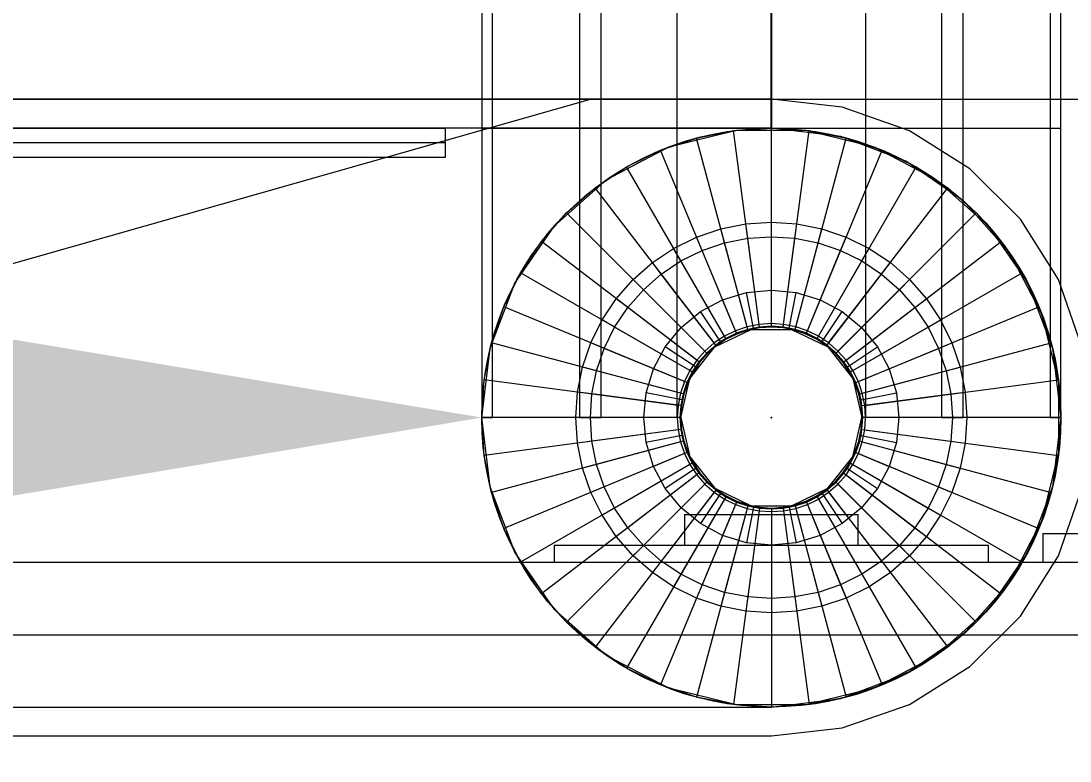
# Model space of a CAD drawing. Header units: millimetres. Extents: x -191664 to 191490, y -197311 to 10263.
# Drawn here: x 27420.9 to 27710.7, y 1087.1 to 1291.6 of the extents above; entities that cross this region are included whole.
import ezdxf

# ---------------------------------------------------------------- set-up
doc = ezdxf.new("R2010")
doc.units = ezdxf.units.MM
for name, color, linetype, lineweight in [('COTAS_P', 1, 'Continuous', 0), ('COTAS_R', 1, 'Continuous', 0), ('lateral_C05', 7, 'Continuous', 0), ('lateral_C05-C03', 7, 'Continuous', 0), ('TAMBORES_R', 3, 'Continuous', 0)]:
    doc.layers.add(name, color=color, linetype=linetype, lineweight=lineweight)
doc.dimstyles.new('PLANTA_100', dxfattribs={"dimtxt": 250, "dimasz": 150, "dimexe": 150, "dimexo": 80, "dimgap": 100, "dimtad": 1, "dimtih": 1, "dimtoh": 1, "dimdec": 1, "dimdsep": 46, "dimcen": 0.09, "dimclrd": 1, "dimclre": 1, "dimclrt": 1, "dimadec": 0, "dimazin": 0, "dimtfac": 1, "dimtdec": 4, "dimtofl": 0, "dimtmove": 0, "dimatfit": 3, "dimfxl": 1, "dimtolj": 1, "dimtzin": 0, "dimarcsym": 0})

# ---------------------------------------------------------------- blocks, each defined once
blk = doc.blocks.new('*D8')
at = {"layer": 'COTAS_P', "color": 1, "lineweight": -2, "transparency": 16777216}
for p, q in [((25128.19, 1262), (25128.19, 2132)), ((27628.19, 1262), (27628.19, 2132)), ((25278.19, 1982), (27478.19, 1982))]:
    blk.add_line(p, q, dxfattribs=at)
at = {"layer": 'COTAS_P', "color": 1, "transparency": 16777216}
for points in [[(25278.19, 2007), (25278.19, 1957), (25128.19, 1982)], [(27478.19, 2007), (27478.19, 1957), (27628.19, 1982)]]:
    blk.add_solid(points, dxfattribs=at)
at = {"layer": 'Defpoints', "color": 0, "transparency": 16777216}
for p in [(27628.19, 1982), (25128.19, 1182), (27628.19, 1182)]:
    blk.add_point(p, dxfattribs=at)
blk = doc.blocks.new('*D9')
at = {"layer": 'COTAS_P', "color": 1, "lineweight": -2, "transparency": 16777216}
for p, q in [((36895.57, 3577.04), (36661.27, 4414.9)), ((27369.68, 1660.84), (36557.21, 4230.05)), ((27419.12, 927.04), (27184.82, 1764.9))]:
    blk.add_line(p, q, dxfattribs=at)
at = {"layer": 'COTAS_P', "color": 1, "transparency": 16777216}
for points in [[(36550.48, 4254.12), (36563.94, 4205.97), (36701.67, 4270.44)], [(27362.94, 1684.92), (27376.41, 1636.76), (27225.22, 1620.44)]]:
    blk.add_solid(points, dxfattribs=at)
at = {"layer": 'Defpoints', "color": 0, "transparency": 16777216}
for p in [(36701.67, 4270.44), (36917.12, 3500), (27440.67, 850)]:
    blk.add_point(p, dxfattribs=at)
blk = doc.blocks.new('*D27')
at = {"layer": 'COTAS_R', "color": 1, "lineweight": -2, "transparency": 16777216}
for p, q in [((27248.19, 1182), (27398.19, 1182)), ((27628.1, 1182), (27628.28, 1182)), ((27628.19, 1181.91), (27628.19, 1182.09))]:
    blk.add_line(p, q, dxfattribs=at)
at = {"layer": 'COTAS_R', "color": 1, "transparency": 16777216}
blk.add_solid([(27398.19, 1207), (27398.19, 1157), (27548.19, 1182)], dxfattribs=at)
at = {"layer": 'Defpoints', "color": 0, "transparency": 16777216}
for p in [(27548.19, 1182), (27708.19, 1182)]:
    blk.add_point(p, dxfattribs=at)

msp = doc.modelspace()

# ---------------------------------------------------------------- linework, layer by layer
at = {"layer": 'lateral_C05', "color": 251, "true_color": 0x596770}
for p, q in [((27548.19, 1425), (27548.19, 1182)), ((27551.19, 1182), (27551.19, 1425)), ((27602.19, 1182), (27602.19, 1425)), ((27654.19, 1425), (27654.19, 1182)), ((27705.19, 1425), (27705.19, 1182)), ((27708.19, 1182), (27708.19, 1425)), ((27548.19, 1345), (27548.19, 1262)), ((27708.19, 1262), (27708.19, 1345)), ((27108.19, 1270), (28033.19, 1270)), ((27128.19, 1142), (27578.19, 1270)), ((27578.19, 1270), (27128.19, 1270)), ((27548.19, 1262), (27708.19, 1262)), ((27548.19, 1182), (27551.19, 1182)), ((27705.19, 1182), (27708.19, 1182)), ((27328.19, 1142), (27718.19, 1142)), ((27328.19, 1122), (27718.19, 1122))]:
    msp.add_line(p, q, dxfattribs=at)
at = {"layer": 'lateral_C05', "color": 253, "true_color": 0xabb4b8}
for p, q in [((27575.19, 1425), (27575.19, 1182)), ((27581.19, 1182), (27581.19, 1425)), ((27675.19, 1425), (27675.19, 1182)), ((27681.19, 1182), (27681.19, 1425)), ((25218.19, 1258), (27538.19, 1258)), ((27538.19, 1254), (27538.19, 1258)), ((25218.19, 1254), (27538.19, 1254)), ((27575.19, 1182), (27581.19, 1182)), ((27675.19, 1182), (27681.19, 1182))]:
    msp.add_line(p, q, dxfattribs=at)
at = {"layer": 'lateral_C05', "color": 117, "true_color": 0x376c5b}
for p, q in [((27628.19, 1270), (25128.19, 1270)), ((27647.77, 1267.79), (27628.19, 1270)), ((27666.37, 1261.29), (27647.77, 1267.79)), ((27628.19, 1262), (25128.19, 1262)), ((27647.33, 1259.68), (27628.19, 1262)), ((27683.05, 1250.8), (27666.37, 1261.29)), ((27665.36, 1252.84), (27647.33, 1259.68)), ((27681.24, 1241.88), (27665.36, 1252.84)), ((27696.99, 1236.87), (27683.05, 1250.8)), ((27694.03, 1227.45), (27681.24, 1241.88)), ((27707.47, 1220.18), (27696.99, 1236.87)), ((27702.99, 1210.37), (27694.03, 1227.45)), ((27713.98, 1201.58), (27707.47, 1220.18)), ((27707.6, 1191.64), (27702.99, 1210.37)), ((27707.6, 1172.36), (27707.6, 1191.64)), ((27702.99, 1153.63), (27707.6, 1172.36)), ((27707.47, 1143.82), (27713.98, 1162.42)), ((27694.03, 1136.55), (27702.99, 1153.63)), ((27696.99, 1127.13), (27707.47, 1143.82)), ((27681.24, 1122.12), (27694.03, 1136.55)), ((27683.05, 1113.2), (27696.99, 1127.13)), ((27665.36, 1111.16), (27681.24, 1122.12)), ((27666.37, 1102.71), (27683.05, 1113.2)), ((27647.33, 1104.32), (27665.36, 1111.16)), ((27628.19, 1102), (27647.33, 1104.32)), ((25128.19, 1102), (27628.19, 1102)), ((27647.77, 1096.21), (27666.37, 1102.71)), ((27628.19, 1094), (27647.77, 1096.21)), ((25128.19, 1094), (27628.19, 1094))]:
    msp.add_line(p, q, dxfattribs=at)
at = {"layer": 'lateral_C05', "color": 254, "true_color": 0xe8e8df}
for p in [(25218.19, 1262), (27538.19, 1258)]:
    msp.add_line(p, (27538.19, 1262), dxfattribs=at)
at = {"layer": 'lateral_C05', "color": 9, "true_color": 0xb9c3c2}
for p, q in [((27599.82, 1256.8), (27618.54, 1261.42)), ((27618.54, 1261.42), (27637.83, 1261.42)), ((27637.83, 1261.42), (27656.55, 1256.8)), ((27582.74, 1247.84), (27599.82, 1256.8)), ((27656.55, 1256.8), (27673.63, 1247.84)), ((27568.31, 1235.05), (27582.74, 1247.84)), ((27673.63, 1247.84), (27688.07, 1235.05)), ((27557.35, 1219.18), (27568.31, 1235.05)), ((27688.07, 1235.05), (27699.02, 1219.18)), ((27550.51, 1201.15), (27557.35, 1219.18)), ((27699.02, 1219.18), (27705.86, 1201.15)), ((27612.6, 1201.55), (27622.62, 1206.37)), ((27622.62, 1206.37), (27633.75, 1206.37)), ((27633.75, 1206.37), (27643.77, 1201.55)), ((27548.19, 1182), (27550.51, 1201.15)), ((27605.66, 1192.85), (27612.6, 1201.55)), ((27643.77, 1201.55), (27650.71, 1192.85)), ((27705.86, 1201.15), (27708.19, 1182)), ((27603.19, 1182), (27605.66, 1192.85)), ((27650.71, 1192.85), (27653.19, 1182)), ((27550.51, 1162.85), (27548.19, 1182)), ((27603.19, 1182), (27605.66, 1171.15)), ((27650.71, 1171.15), (27653.19, 1182)), ((27708.19, 1182), (27705.86, 1162.85)), ((27605.66, 1171.15), (27612.6, 1162.45)), ((27643.77, 1162.45), (27650.71, 1171.15)), ((27557.35, 1144.82), (27550.51, 1162.85)), ((27612.6, 1162.45), (27622.62, 1157.63)), ((27633.75, 1157.63), (27643.77, 1162.45)), ((27705.86, 1162.85), (27699.02, 1144.82)), ((27622.62, 1157.63), (27633.75, 1157.63)), ((27568.31, 1128.95), (27557.35, 1144.82)), ((27699.02, 1144.82), (27688.07, 1128.95)), ((27582.74, 1116.16), (27568.31, 1128.95)), ((27688.07, 1128.95), (27673.63, 1116.16)), ((27599.82, 1107.2), (27582.74, 1116.16)), ((27673.63, 1116.16), (27656.55, 1107.2)), ((27618.54, 1102.58), (27599.82, 1107.2)), ((27656.55, 1107.2), (27637.83, 1102.58)), ((27637.83, 1102.58), (27618.54, 1102.58))]:
    msp.add_line(p, q, dxfattribs=at)
at = {"layer": 'lateral_C05', "color": 253, "true_color": 0xa2a8aa}
for p, q in [((27607.48, 1259.27), (27617.74, 1261.32)), ((27617.74, 1261.32), (27628.19, 1262)), ((27624.79, 1207.78), (27617.74, 1261.32)), ((27628.19, 1208), (27628.19, 1262)), ((27628.19, 1262), (27638.63, 1261.32)), ((27631.58, 1207.78), (27638.63, 1261.32)), ((27638.63, 1261.32), (27648.89, 1259.27)), ((27597.57, 1255.91), (27607.48, 1259.27)), ((27621.46, 1207.11), (27607.48, 1259.27)), ((27634.92, 1207.11), (27648.89, 1259.27)), ((27648.89, 1259.27), (27658.8, 1255.91)), ((27588.19, 1251.28), (27597.57, 1255.91)), ((27618.24, 1206.02), (27597.57, 1255.91)), ((27638.14, 1206.02), (27658.8, 1255.91)), ((27658.8, 1255.91), (27668.19, 1251.28)), ((27579.49, 1245.47), (27588.19, 1251.28)), ((27615.19, 1204.52), (27588.19, 1251.28)), ((27641.19, 1204.52), (27668.19, 1251.28)), ((27668.19, 1251.28), (27676.89, 1245.47)), ((27571.62, 1238.57), (27579.49, 1245.47)), ((27612.36, 1202.63), (27579.49, 1245.47)), ((27644.01, 1202.63), (27676.89, 1245.47)), ((27676.89, 1245.47), (27684.76, 1238.57)), ((27564.72, 1230.7), (27571.62, 1238.57)), ((27609.8, 1200.38), (27571.62, 1238.57)), ((27646.57, 1200.38), (27684.76, 1238.57)), ((27684.76, 1238.57), (27691.65, 1230.7)), ((27614.21, 1234.16), (27621.14, 1235.54)), ((27621.14, 1235.54), (27628.19, 1236)), ((27621.66, 1231.57), (27621.14, 1235.54)), ((27628.19, 1232), (27628.19, 1236)), ((27628.19, 1236), (27635.23, 1235.54)), ((27634.71, 1231.57), (27635.23, 1235.54)), ((27635.23, 1235.54), (27642.16, 1234.16)), ((27601.19, 1228.77), (27607.52, 1231.89)), ((27607.52, 1231.89), (27614.21, 1234.16)), ((27609.05, 1228.19), (27607.52, 1231.89)), ((27615.25, 1230.3), (27614.21, 1234.16)), ((27621.66, 1231.57), (27628.19, 1232)), ((27628.19, 1207.25), (27628.19, 1232)), ((27628.19, 1232), (27634.71, 1231.57)), ((27641.13, 1230.3), (27642.16, 1234.16)), ((27642.16, 1234.16), (27648.85, 1231.89)), ((27647.32, 1228.19), (27648.85, 1231.89)), ((27648.85, 1231.89), (27655.19, 1228.77)), ((27558.9, 1222), (27564.72, 1230.7)), ((27607.56, 1197.83), (27564.72, 1230.7)), ((27595.31, 1224.84), (27601.19, 1228.77)), ((27603.19, 1225.3), (27601.19, 1228.77)), ((27609.05, 1228.19), (27615.25, 1230.3)), ((27615.25, 1230.3), (27621.66, 1231.57)), ((27621.65, 1206.39), (27615.25, 1230.3)), ((27624.89, 1207.03), (27621.66, 1231.57)), ((27631.48, 1207.03), (27634.71, 1231.57)), ((27634.71, 1231.57), (27641.13, 1230.3)), ((27634.72, 1206.39), (27641.13, 1230.3)), ((27641.13, 1230.3), (27647.32, 1228.19)), ((27648.81, 1197.83), (27691.65, 1230.7)), ((27653.19, 1225.3), (27655.19, 1228.77)), ((27655.19, 1228.77), (27661.06, 1224.84)), ((27691.65, 1230.7), (27697.47, 1222)), ((27603.19, 1225.3), (27609.05, 1228.19)), ((27618.52, 1205.33), (27609.05, 1228.19)), ((27637.85, 1205.33), (27647.32, 1228.19)), ((27647.32, 1228.19), (27653.19, 1225.3)), ((27590, 1220.18), (27595.31, 1224.84)), ((27597.75, 1221.67), (27595.31, 1224.84)), ((27597.75, 1221.67), (27603.19, 1225.3)), ((27615.56, 1203.87), (27603.19, 1225.3)), ((27640.81, 1203.87), (27653.19, 1225.3)), ((27653.19, 1225.3), (27658.62, 1221.67)), ((27658.62, 1221.67), (27661.06, 1224.84)), ((27661.06, 1224.84), (27666.37, 1220.18)), ((27554.28, 1212.61), (27558.9, 1222)), ((27605.67, 1195), (27558.9, 1222)), ((27585.35, 1214.87), (27590, 1220.18)), ((27592.83, 1217.36), (27590, 1220.18)), ((27592.83, 1217.36), (27597.75, 1221.67)), ((27612.82, 1202.03), (27597.75, 1221.67)), ((27643.56, 1202.03), (27658.62, 1221.67)), ((27650.7, 1195), (27697.47, 1222)), ((27658.62, 1221.67), (27663.54, 1217.36)), ((27663.54, 1217.36), (27666.37, 1220.18)), ((27666.37, 1220.18), (27671.03, 1214.87)), ((27697.47, 1222), (27702.1, 1212.61)), ((27588.52, 1212.44), (27592.83, 1217.36)), ((27610.33, 1199.85), (27592.83, 1217.36)), ((27646.04, 1199.85), (27663.54, 1217.36)), ((27663.54, 1217.36), (27667.85, 1212.44)), ((27581.42, 1209), (27585.35, 1214.87)), ((27588.52, 1212.44), (27585.35, 1214.87)), ((27667.85, 1212.44), (27671.03, 1214.87)), ((27671.03, 1214.87), (27674.95, 1209)), ((27550.91, 1202.71), (27554.28, 1212.61)), ((27604.17, 1191.95), (27554.28, 1212.61)), ((27584.89, 1207), (27588.52, 1212.44)), ((27608.15, 1197.37), (27588.52, 1212.44)), ((27648.22, 1197.37), (27667.85, 1212.44)), ((27652.21, 1191.95), (27702.1, 1212.61)), ((27667.85, 1212.44), (27671.49, 1207)), ((27702.1, 1212.61), (27705.46, 1202.71)), ((27578.3, 1202.66), (27581.42, 1209)), ((27584.89, 1207), (27581.42, 1209)), ((27671.49, 1207), (27674.95, 1209)), ((27674.95, 1209), (27678.08, 1202.66)), ((27581.99, 1201.13), (27584.89, 1207)), ((27606.32, 1194.62), (27584.89, 1207)), ((27618.24, 1206.02), (27615.19, 1204.52)), ((27621.46, 1207.11), (27618.24, 1206.02)), ((27621.65, 1206.39), (27618.52, 1205.33)), ((27624.79, 1207.78), (27621.46, 1207.11)), ((27624.89, 1207.03), (27621.65, 1206.39)), ((27628.19, 1208), (27624.79, 1207.78)), ((27628.19, 1207.25), (27624.89, 1207.03)), ((27631.58, 1207.78), (27628.19, 1208)), ((27631.48, 1207.03), (27628.19, 1207.25)), ((27634.72, 1206.39), (27631.48, 1207.03)), ((27634.92, 1207.11), (27631.58, 1207.78)), ((27637.85, 1205.33), (27634.72, 1206.39)), ((27638.14, 1206.02), (27634.92, 1207.11)), ((27641.19, 1204.52), (27638.14, 1206.02)), ((27650.05, 1194.62), (27671.49, 1207)), ((27671.49, 1207), (27674.38, 1201.13)), ((27548.87, 1192.44), (27550.91, 1202.71)), ((27603.07, 1188.73), (27550.91, 1202.71)), ((27615.19, 1204.52), (27612.36, 1202.63)), ((27615.56, 1203.87), (27612.82, 1202.03)), ((27618.52, 1205.33), (27615.56, 1203.87)), ((27640.81, 1203.87), (27637.85, 1205.33)), ((27643.56, 1202.03), (27640.81, 1203.87)), ((27644.01, 1202.63), (27641.19, 1204.52)), ((27653.3, 1188.73), (27705.46, 1202.71)), ((27705.46, 1202.71), (27707.5, 1192.44)), ((27576.03, 1195.98), (27578.3, 1202.66)), ((27581.99, 1201.13), (27578.3, 1202.66)), ((27579.89, 1194.94), (27581.99, 1201.13)), ((27604.86, 1191.66), (27581.99, 1201.13)), ((27609.8, 1200.38), (27607.56, 1197.83)), ((27610.33, 1199.85), (27608.15, 1197.37)), ((27612.36, 1202.63), (27609.8, 1200.38)), ((27612.82, 1202.03), (27610.33, 1199.85)), ((27646.04, 1199.85), (27643.56, 1202.03)), ((27646.57, 1200.38), (27644.01, 1202.63)), ((27648.22, 1197.37), (27646.04, 1199.85)), ((27648.81, 1197.83), (27646.57, 1200.38)), ((27651.51, 1191.66), (27674.38, 1201.13)), ((27674.38, 1201.13), (27678.08, 1202.66)), ((27674.38, 1201.13), (27676.48, 1194.94)), ((27678.08, 1202.66), (27680.35, 1195.98)), ((27607.56, 1197.83), (27605.67, 1195)), ((27608.15, 1197.37), (27606.32, 1194.62)), ((27650.05, 1194.62), (27648.22, 1197.37)), ((27650.7, 1195), (27648.81, 1197.83)), ((27574.65, 1189.05), (27576.03, 1195.98)), ((27579.89, 1194.94), (27576.03, 1195.98)), ((27578.61, 1188.53), (27579.89, 1194.94)), ((27603.8, 1188.54), (27579.89, 1194.94)), ((27605.67, 1195), (27604.17, 1191.95)), ((27606.32, 1194.62), (27604.86, 1191.66)), ((27651.51, 1191.66), (27650.05, 1194.62)), ((27652.21, 1191.95), (27650.7, 1195)), ((27652.58, 1188.54), (27676.48, 1194.94)), ((27676.48, 1194.94), (27680.35, 1195.98)), ((27676.48, 1194.94), (27677.76, 1188.53)), ((27680.35, 1195.98), (27681.72, 1189.05)), ((27548.19, 1182), (27548.87, 1192.44)), ((27602.41, 1185.39), (27548.87, 1192.44)), ((27604.17, 1191.95), (27603.07, 1188.73)), ((27604.86, 1191.66), (27603.8, 1188.54)), ((27652.58, 1188.54), (27651.51, 1191.66)), ((27653.3, 1188.73), (27652.21, 1191.95)), ((27653.96, 1185.39), (27707.5, 1192.44)), ((27707.5, 1192.44), (27708.19, 1182)), ((27574.19, 1182), (27574.65, 1189.05)), ((27578.61, 1188.53), (27574.65, 1189.05)), ((27578.19, 1182), (27578.61, 1188.53)), ((27603.15, 1185.3), (27578.61, 1188.53)), ((27603.07, 1188.73), (27602.41, 1185.39)), ((27603.8, 1188.54), (27603.15, 1185.3)), ((27653.22, 1185.3), (27652.58, 1188.54)), ((27653.22, 1185.3), (27677.76, 1188.53)), ((27653.96, 1185.39), (27653.3, 1188.73)), ((27677.76, 1188.53), (27681.72, 1189.05)), ((27677.76, 1188.53), (27678.19, 1182)), ((27681.72, 1189.05), (27682.19, 1182)), ((27602.41, 1185.39), (27602.19, 1182)), ((27603.15, 1185.3), (27602.94, 1182)), ((27653.44, 1182), (27653.22, 1185.3)), ((27654.19, 1182), (27653.96, 1185.39)), ((27602.19, 1182), (27548.19, 1182)), ((27548.87, 1171.56), (27548.19, 1182)), ((27578.19, 1182), (27574.19, 1182)), ((27574.65, 1174.95), (27574.19, 1182)), ((27602.94, 1182), (27578.19, 1182)), ((27578.61, 1175.47), (27578.19, 1182)), ((27602.19, 1182), (27602.41, 1178.61)), ((27602.94, 1182), (27603.15, 1178.7)), ((27653.22, 1178.7), (27653.44, 1182)), ((27678.19, 1182), (27653.44, 1182)), ((27653.96, 1178.61), (27654.19, 1182)), ((27708.19, 1182), (27654.19, 1182)), ((27678.19, 1182), (27677.76, 1175.47)), ((27682.19, 1182), (27678.19, 1182)), ((27682.19, 1182), (27681.72, 1174.95)), ((27708.19, 1182), (27707.5, 1171.56)), ((27602.41, 1178.61), (27548.87, 1171.56)), ((27603.15, 1178.7), (27578.61, 1175.47)), ((27602.41, 1178.61), (27603.07, 1175.27)), ((27603.15, 1178.7), (27603.8, 1175.46)), ((27652.58, 1175.46), (27653.22, 1178.7)), ((27653.22, 1178.7), (27677.76, 1175.47)), ((27653.3, 1175.27), (27653.96, 1178.61)), ((27653.96, 1178.61), (27707.5, 1171.56)), ((27603.07, 1175.27), (27550.91, 1161.29)), ((27578.61, 1175.47), (27574.65, 1174.95)), ((27576.03, 1168.02), (27574.65, 1174.95)), ((27579.89, 1169.06), (27578.61, 1175.47)), ((27603.8, 1175.46), (27579.89, 1169.06)), ((27603.07, 1175.27), (27604.17, 1172.05)), ((27603.8, 1175.46), (27604.86, 1172.34)), ((27651.51, 1172.34), (27652.58, 1175.46)), ((27652.21, 1172.05), (27653.3, 1175.27)), ((27652.58, 1175.46), (27676.48, 1169.06)), ((27653.3, 1175.27), (27705.46, 1161.29)), ((27677.76, 1175.47), (27676.48, 1169.06)), ((27677.76, 1175.47), (27681.72, 1174.95)), ((27681.72, 1174.95), (27680.35, 1168.02)), ((27550.91, 1161.29), (27548.87, 1171.56)), ((27604.17, 1172.05), (27554.28, 1151.39)), ((27604.86, 1172.34), (27581.99, 1162.87)), ((27604.17, 1172.05), (27605.67, 1169)), ((27604.86, 1172.34), (27606.32, 1169.38)), ((27650.05, 1169.38), (27651.51, 1172.34)), ((27650.7, 1169), (27652.21, 1172.05)), ((27651.51, 1172.34), (27674.38, 1162.87)), ((27652.21, 1172.05), (27702.1, 1151.39)), ((27707.5, 1171.56), (27705.46, 1161.29)), ((27605.67, 1169), (27558.9, 1142)), ((27579.89, 1169.06), (27576.03, 1168.02)), ((27578.3, 1161.34), (27576.03, 1168.02)), ((27581.99, 1162.87), (27579.89, 1169.06)), ((27606.32, 1169.38), (27584.89, 1157)), ((27605.67, 1169), (27607.56, 1166.17)), ((27606.32, 1169.38), (27608.15, 1166.63)), ((27648.22, 1166.63), (27650.05, 1169.38)), ((27648.81, 1166.17), (27650.7, 1169)), ((27650.05, 1169.38), (27671.49, 1157)), ((27650.7, 1169), (27697.47, 1142)), ((27676.48, 1169.06), (27674.38, 1162.87)), ((27676.48, 1169.06), (27680.35, 1168.02)), ((27680.35, 1168.02), (27678.08, 1161.34)), ((27607.56, 1166.17), (27564.72, 1133.3)), ((27608.15, 1166.63), (27588.52, 1151.56)), ((27607.56, 1166.17), (27609.8, 1163.62)), ((27608.15, 1166.63), (27610.33, 1164.15)), ((27646.04, 1164.15), (27648.22, 1166.63)), ((27646.57, 1163.62), (27648.81, 1166.17)), ((27648.22, 1166.63), (27667.85, 1151.56)), ((27648.81, 1166.17), (27691.65, 1133.3)), ((27609.8, 1163.62), (27571.62, 1125.43)), ((27581.99, 1162.87), (27578.3, 1161.34)), ((27584.89, 1157), (27581.99, 1162.87)), ((27610.33, 1164.15), (27592.83, 1146.64)), ((27609.8, 1163.62), (27612.36, 1161.37)), ((27610.33, 1164.15), (27612.82, 1161.97)), ((27643.56, 1161.97), (27646.04, 1164.15)), ((27644.01, 1161.37), (27646.57, 1163.62)), ((27646.04, 1164.15), (27663.54, 1146.64)), ((27646.57, 1163.62), (27684.76, 1125.43)), ((27674.38, 1162.87), (27671.49, 1157)), ((27674.38, 1162.87), (27678.08, 1161.34)), ((27554.28, 1151.39), (27550.91, 1161.29)), ((27581.42, 1155), (27578.3, 1161.34)), ((27612.36, 1161.37), (27579.49, 1118.53)), ((27615.19, 1159.48), (27588.19, 1112.72)), ((27612.82, 1161.97), (27597.75, 1142.33)), ((27615.56, 1160.13), (27603.19, 1138.7)), ((27612.36, 1161.37), (27615.19, 1159.48)), ((27612.82, 1161.97), (27615.56, 1160.13)), ((27615.19, 1159.48), (27618.24, 1157.98)), ((27615.56, 1160.13), (27618.52, 1158.67)), ((27637.85, 1158.67), (27640.81, 1160.13)), ((27638.14, 1157.98), (27641.19, 1159.48)), ((27640.81, 1160.13), (27643.56, 1161.97)), ((27640.81, 1160.13), (27653.19, 1138.7)), ((27641.19, 1159.48), (27644.01, 1161.37)), ((27641.19, 1159.48), (27668.19, 1112.72)), ((27643.56, 1161.97), (27658.62, 1142.33)), ((27644.01, 1161.37), (27676.89, 1118.53)), ((27678.08, 1161.34), (27674.95, 1155)), ((27705.46, 1161.29), (27702.1, 1151.39)), ((27584.89, 1157), (27581.42, 1155)), ((27588.52, 1151.56), (27584.89, 1157)), ((27618.24, 1157.98), (27597.57, 1108.09)), ((27621.46, 1156.89), (27607.48, 1104.73)), ((27618.52, 1158.67), (27609.05, 1135.81)), ((27621.65, 1157.61), (27615.25, 1133.7)), ((27618.24, 1157.98), (27621.46, 1156.89)), ((27618.52, 1158.67), (27621.65, 1157.61)), ((27621.46, 1156.89), (27624.79, 1156.22)), ((27621.65, 1157.61), (27624.89, 1156.97)), ((27624.89, 1156.97), (27621.66, 1132.43)), ((27624.89, 1156.97), (27628.19, 1156.75)), ((27628.19, 1156.75), (27631.48, 1156.97)), ((27628.19, 1156.75), (27628.19, 1132)), ((27631.48, 1156.97), (27634.72, 1157.61)), ((27631.48, 1156.97), (27634.71, 1132.43)), ((27631.58, 1156.22), (27634.92, 1156.89)), ((27634.72, 1157.61), (27637.85, 1158.67)), ((27634.72, 1157.61), (27641.13, 1133.7)), ((27634.92, 1156.89), (27638.14, 1157.98)), ((27634.92, 1156.89), (27648.89, 1104.73)), ((27637.85, 1158.67), (27647.32, 1135.81)), ((27638.14, 1157.98), (27658.8, 1108.09)), ((27671.49, 1157), (27667.85, 1151.56)), ((27671.49, 1157), (27674.95, 1155)), ((27585.35, 1149.13), (27581.42, 1155)), ((27624.79, 1156.22), (27617.74, 1102.68)), ((27624.79, 1156.22), (27628.19, 1156)), ((27628.19, 1156), (27631.58, 1156.22)), ((27628.19, 1156), (27628.19, 1102)), ((27631.58, 1156.22), (27638.63, 1102.68)), ((27674.95, 1155), (27671.03, 1149.13)), ((27558.9, 1142), (27554.28, 1151.39)), ((27588.52, 1151.56), (27585.35, 1149.13)), ((27592.83, 1146.64), (27588.52, 1151.56)), ((27667.85, 1151.56), (27663.54, 1146.64)), ((27667.85, 1151.56), (27671.03, 1149.13)), ((27702.1, 1151.39), (27697.47, 1142)), ((27590, 1143.82), (27585.35, 1149.13)), ((27671.03, 1149.13), (27666.37, 1143.82)), ((27592.83, 1146.64), (27590, 1143.82)), ((27597.75, 1142.33), (27592.83, 1146.64)), ((27663.54, 1146.64), (27658.62, 1142.33)), ((27663.54, 1146.64), (27666.37, 1143.82)), ((27564.72, 1133.3), (27558.9, 1142)), ((27595.31, 1139.16), (27590, 1143.82)), ((27597.75, 1142.33), (27595.31, 1139.16)), ((27603.19, 1138.7), (27597.75, 1142.33)), ((27658.62, 1142.33), (27653.19, 1138.7)), ((27658.62, 1142.33), (27661.06, 1139.16)), ((27666.37, 1143.82), (27661.06, 1139.16)), ((27697.47, 1142), (27691.65, 1133.3)), ((27601.19, 1135.23), (27595.31, 1139.16)), ((27661.06, 1139.16), (27655.19, 1135.23)), ((27603.19, 1138.7), (27601.19, 1135.23)), ((27609.05, 1135.81), (27603.19, 1138.7)), ((27653.19, 1138.7), (27647.32, 1135.81)), ((27653.19, 1138.7), (27655.19, 1135.23)), ((27571.62, 1125.43), (27564.72, 1133.3)), ((27607.52, 1132.11), (27601.19, 1135.23)), ((27609.05, 1135.81), (27607.52, 1132.11)), ((27615.25, 1133.7), (27609.05, 1135.81)), ((27615.25, 1133.7), (27614.21, 1129.84)), ((27621.66, 1132.43), (27615.25, 1133.7)), ((27641.13, 1133.7), (27634.71, 1132.43)), ((27647.32, 1135.81), (27641.13, 1133.7)), ((27641.13, 1133.7), (27642.16, 1129.84)), ((27647.32, 1135.81), (27648.85, 1132.11)), ((27655.19, 1135.23), (27648.85, 1132.11)), ((27691.65, 1133.3), (27684.76, 1125.43)), ((27614.21, 1129.84), (27607.52, 1132.11)), ((27621.66, 1132.43), (27621.14, 1128.46)), ((27628.19, 1132), (27621.66, 1132.43)), ((27634.71, 1132.43), (27628.19, 1132)), ((27628.19, 1132), (27628.19, 1128)), ((27634.71, 1132.43), (27635.23, 1128.46)), ((27648.85, 1132.11), (27642.16, 1129.84)), ((27621.14, 1128.46), (27614.21, 1129.84)), ((27628.19, 1128), (27621.14, 1128.46)), ((27635.23, 1128.46), (27628.19, 1128)), ((27642.16, 1129.84), (27635.23, 1128.46)), ((27579.49, 1118.53), (27571.62, 1125.43)), ((27684.76, 1125.43), (27676.89, 1118.53)), ((27588.19, 1112.72), (27579.49, 1118.53)), ((27676.89, 1118.53), (27668.19, 1112.72)), ((27597.57, 1108.09), (27588.19, 1112.72)), ((27668.19, 1112.72), (27658.8, 1108.09)), ((27607.48, 1104.73), (27597.57, 1108.09)), ((27658.8, 1108.09), (27648.89, 1104.73)), ((27617.74, 1102.68), (27607.48, 1104.73)), ((27648.89, 1104.73), (27638.63, 1102.68)), ((27628.19, 1102), (27617.74, 1102.68)), ((27638.63, 1102.68), (27628.19, 1102))]:
    msp.add_line(p, q, dxfattribs=at)
at = {"layer": 'lateral_C05', "color": 125, "true_color": 0x608c85}
for p, q in [((27621.31, 1216.57), (27628.19, 1217.25)), ((27628.19, 1207.25), (27628.19, 1217.25)), ((27628.19, 1217.25), (27635.06, 1216.57)), ((27608.6, 1211.31), (27614.7, 1214.57)), ((27614.7, 1214.57), (27621.31, 1216.57)), ((27618.52, 1205.33), (27614.7, 1214.57)), ((27623.26, 1206.76), (27621.31, 1216.57)), ((27633.11, 1206.76), (27635.06, 1216.57)), ((27635.06, 1216.57), (27641.68, 1214.57)), ((27637.85, 1205.33), (27641.68, 1214.57)), ((27641.68, 1214.57), (27647.77, 1211.31)), ((27603.26, 1206.93), (27608.6, 1211.31)), ((27614.16, 1202.99), (27608.6, 1211.31)), ((27642.21, 1202.99), (27647.77, 1211.31)), ((27647.77, 1211.31), (27653.11, 1206.93)), ((27598.88, 1201.58), (27603.26, 1206.93)), ((27610.33, 1199.85), (27603.26, 1206.93)), ((27623.26, 1206.76), (27618.52, 1205.33)), ((27628.19, 1207.25), (27623.26, 1206.76)), ((27633.11, 1206.76), (27628.19, 1207.25)), ((27637.85, 1205.33), (27633.11, 1206.76)), ((27646.04, 1199.85), (27653.11, 1206.93)), ((27653.11, 1206.93), (27657.5, 1201.58)), ((27614.16, 1202.99), (27610.33, 1199.85)), ((27618.52, 1205.33), (27614.16, 1202.99)), ((27642.21, 1202.99), (27637.85, 1205.33)), ((27646.04, 1199.85), (27642.21, 1202.99)), ((27595.62, 1195.49), (27598.88, 1201.58)), ((27607.19, 1196.03), (27598.88, 1201.58)), ((27610.33, 1199.85), (27607.19, 1196.03)), ((27649.18, 1196.03), (27646.04, 1199.85)), ((27649.18, 1196.03), (27657.5, 1201.58)), ((27657.5, 1201.58), (27660.75, 1195.49)), ((27593.61, 1188.88), (27595.62, 1195.49)), ((27604.86, 1191.66), (27595.62, 1195.49)), ((27607.19, 1196.03), (27604.86, 1191.66)), ((27651.51, 1191.66), (27649.18, 1196.03)), ((27651.51, 1191.66), (27660.75, 1195.49)), ((27660.75, 1195.49), (27662.76, 1188.88)), ((27604.86, 1191.66), (27603.42, 1186.93)), ((27652.95, 1186.93), (27651.51, 1191.66)), ((27592.94, 1182), (27593.61, 1188.88)), ((27603.42, 1186.93), (27593.61, 1188.88)), ((27652.95, 1186.93), (27662.76, 1188.88)), ((27662.76, 1188.88), (27663.44, 1182)), ((27603.42, 1186.93), (27602.94, 1182)), ((27653.44, 1182), (27652.95, 1186.93)), ((27602.94, 1182), (27592.94, 1182)), ((27593.61, 1175.12), (27592.94, 1182)), ((27602.94, 1182), (27603.42, 1177.07)), ((27652.95, 1177.07), (27653.44, 1182)), ((27663.44, 1182), (27653.44, 1182)), ((27663.44, 1182), (27662.76, 1175.12)), ((27603.42, 1177.07), (27593.61, 1175.12)), ((27603.42, 1177.07), (27604.86, 1172.34)), ((27651.51, 1172.34), (27652.95, 1177.07)), ((27652.95, 1177.07), (27662.76, 1175.12)), ((27595.62, 1168.51), (27593.61, 1175.12)), ((27662.76, 1175.12), (27660.75, 1168.51)), ((27604.86, 1172.34), (27595.62, 1168.51)), ((27604.86, 1172.34), (27607.19, 1167.97)), ((27649.18, 1167.97), (27651.51, 1172.34)), ((27651.51, 1172.34), (27660.75, 1168.51)), ((27598.88, 1162.42), (27595.62, 1168.51)), ((27607.19, 1167.97), (27598.88, 1162.42)), ((27607.19, 1167.97), (27610.33, 1164.15)), ((27646.04, 1164.15), (27649.18, 1167.97)), ((27649.18, 1167.97), (27657.5, 1162.42)), ((27660.75, 1168.51), (27657.5, 1162.42)), ((27603.26, 1157.07), (27598.88, 1162.42)), ((27610.33, 1164.15), (27603.26, 1157.07)), ((27610.33, 1164.15), (27614.16, 1161.01)), ((27642.21, 1161.01), (27646.04, 1164.15)), ((27646.04, 1164.15), (27653.11, 1157.07)), ((27657.5, 1162.42), (27653.11, 1157.07)), ((27614.16, 1161.01), (27608.6, 1152.69)), ((27614.16, 1161.01), (27618.52, 1158.67)), ((27637.85, 1158.67), (27642.21, 1161.01)), ((27642.21, 1161.01), (27647.77, 1152.69)), ((27608.6, 1152.69), (27603.26, 1157.07)), ((27618.52, 1158.67), (27614.7, 1149.43)), ((27618.52, 1158.67), (27623.26, 1157.24)), ((27623.26, 1157.24), (27621.31, 1147.43)), ((27623.26, 1157.24), (27628.19, 1156.75)), ((27628.19, 1156.75), (27633.11, 1157.24)), ((27628.19, 1156.75), (27628.19, 1146.75)), ((27633.11, 1157.24), (27637.85, 1158.67)), ((27633.11, 1157.24), (27635.06, 1147.43)), ((27637.85, 1158.67), (27641.68, 1149.43)), ((27653.11, 1157.07), (27647.77, 1152.69)), ((27614.7, 1149.43), (27608.6, 1152.69)), ((27647.77, 1152.69), (27641.68, 1149.43)), ((27621.31, 1147.43), (27614.7, 1149.43)), ((27641.68, 1149.43), (27635.06, 1147.43)), ((27628.19, 1146.75), (27621.31, 1147.43)), ((27635.06, 1147.43), (27628.19, 1146.75))]:
    msp.add_line(p, q, dxfattribs=at)
at = {"layer": 'lateral_C05', "color": 253, "true_color": 0xaab3b8}
for p, q in [((27621.72, 1206.15), (27618.62, 1205.1)), ((27624.92, 1206.79), (27621.72, 1206.15)), ((27628.19, 1207), (27624.92, 1206.79)), ((27631.45, 1206.79), (27628.19, 1207)), ((27634.66, 1206.15), (27631.45, 1206.79)), ((27637.75, 1205.1), (27634.66, 1206.15)), ((27615.69, 1203.65), (27612.97, 1201.83)), ((27618.62, 1205.1), (27615.69, 1203.65)), ((27640.69, 1203.65), (27637.75, 1205.1)), ((27643.41, 1201.83), (27640.69, 1203.65)), ((27612.97, 1201.83), (27610.51, 1199.68)), ((27645.86, 1199.68), (27643.41, 1201.83)), ((27608.35, 1197.22), (27606.54, 1194.5)), ((27610.51, 1199.68), (27608.35, 1197.22)), ((27648.02, 1197.22), (27645.86, 1199.68)), ((27649.84, 1194.5), (27648.02, 1197.22)), ((27606.54, 1194.5), (27605.09, 1191.57)), ((27651.28, 1191.57), (27649.84, 1194.5)), ((27605.09, 1191.57), (27604.04, 1188.47)), ((27652.33, 1188.47), (27651.28, 1191.57)), ((27604.04, 1188.47), (27603.4, 1185.26)), ((27652.97, 1185.26), (27652.33, 1188.47)), ((27603.4, 1185.26), (27603.19, 1182)), ((27653.19, 1182), (27652.97, 1185.26)), ((27603.19, 1182), (27603.4, 1178.74)), ((27652.97, 1178.74), (27653.19, 1182)), ((27603.4, 1178.74), (27604.04, 1175.53)), ((27652.33, 1175.53), (27652.97, 1178.74)), ((27604.04, 1175.53), (27605.09, 1172.43)), ((27651.28, 1172.43), (27652.33, 1175.53)), ((27605.09, 1172.43), (27606.54, 1169.5)), ((27649.84, 1169.5), (27651.28, 1172.43)), ((27606.54, 1169.5), (27608.35, 1166.78)), ((27648.02, 1166.78), (27649.84, 1169.5)), ((27608.35, 1166.78), (27610.51, 1164.32)), ((27645.86, 1164.32), (27648.02, 1166.78)), ((27610.51, 1164.32), (27612.97, 1162.17)), ((27612.97, 1162.17), (27615.69, 1160.35)), ((27640.69, 1160.35), (27643.41, 1162.17)), ((27643.41, 1162.17), (27645.86, 1164.32)), ((27615.69, 1160.35), (27618.62, 1158.9)), ((27637.75, 1158.9), (27640.69, 1160.35)), ((27618.62, 1158.9), (27621.72, 1157.85)), ((27621.72, 1157.85), (27624.92, 1157.21)), ((27624.92, 1157.21), (27628.19, 1157)), ((27628.19, 1157), (27631.45, 1157.21)), ((27631.45, 1157.21), (27634.66, 1157.85)), ((27634.66, 1157.85), (27637.75, 1158.9))]:
    msp.add_line(p, q, dxfattribs=at)
at = {"layer": 'lateral_C05', "color": 251, "true_color": 0x5c6a72}
for p, q in [((27604.19, 1155.25), (27652.19, 1155.25)), ((27604.19, 1155.25), (27604.19, 1146.75)), ((27652.19, 1146.75), (27652.19, 1155.25)), ((27568.19, 1146.75), (27688.19, 1146.75)), ((27568.19, 1146.75), (27568.19, 1142)), ((27604.19, 1146.75), (27652.19, 1146.75)), ((27688.19, 1142), (27688.19, 1146.75)), ((27568.19, 1142), (27688.19, 1142))]:
    msp.add_line(p, q, dxfattribs=at)
at = {"layer": 'lateral_C05-C03', "color": 8, "true_color": 0x64727b}
for p, q in [((27703.19, 1150), (27718.19, 1150)), ((27703.19, 1150), (27703.19, 1142)), ((27703.19, 1142), (27718.19, 1142))]:
    msp.add_line(p, q, dxfattribs=at)
at = {"layer": 'TAMBORES_R'}
msp.add_circle((27628.19, 1182), 80, dxfattribs=at)

# ---------------------------------------------------------------- dimensions: what is measured, and where the dimension line sits
at = {"layer": 'COTAS_P'}
for p1, p2, picture, middle in [((27440.67, 850), (36917.12, 3500), '*D9', (31963.44, 2945.44)), ((25128.19, 1182), (27628.19, 1182), '*D8', (26378.19, 1982))]:
    dim = msp.add_aligned_dim(p1=p1, p2=p2, distance=800, text='<> P', dimstyle='PLANTA_100', dxfattribs=at)
    dim.commit()
    dim.dimension.update_dxf_attribs({"geometry": picture, "text_midpoint": middle})
at = {"layer": 'COTAS_R'}
dim = msp.add_diameter_dim_2p(p1=(27708.19, 1182), p2=(27548.19, 1182), text='<> R', dimstyle='PLANTA_100', dxfattribs=at)
dim.commit()
dim.dimension.update_dxf_attribs({"geometry": '*D27', "text_midpoint": (27248.19, 1182)})

doc.saveas('drawing.dxf')
